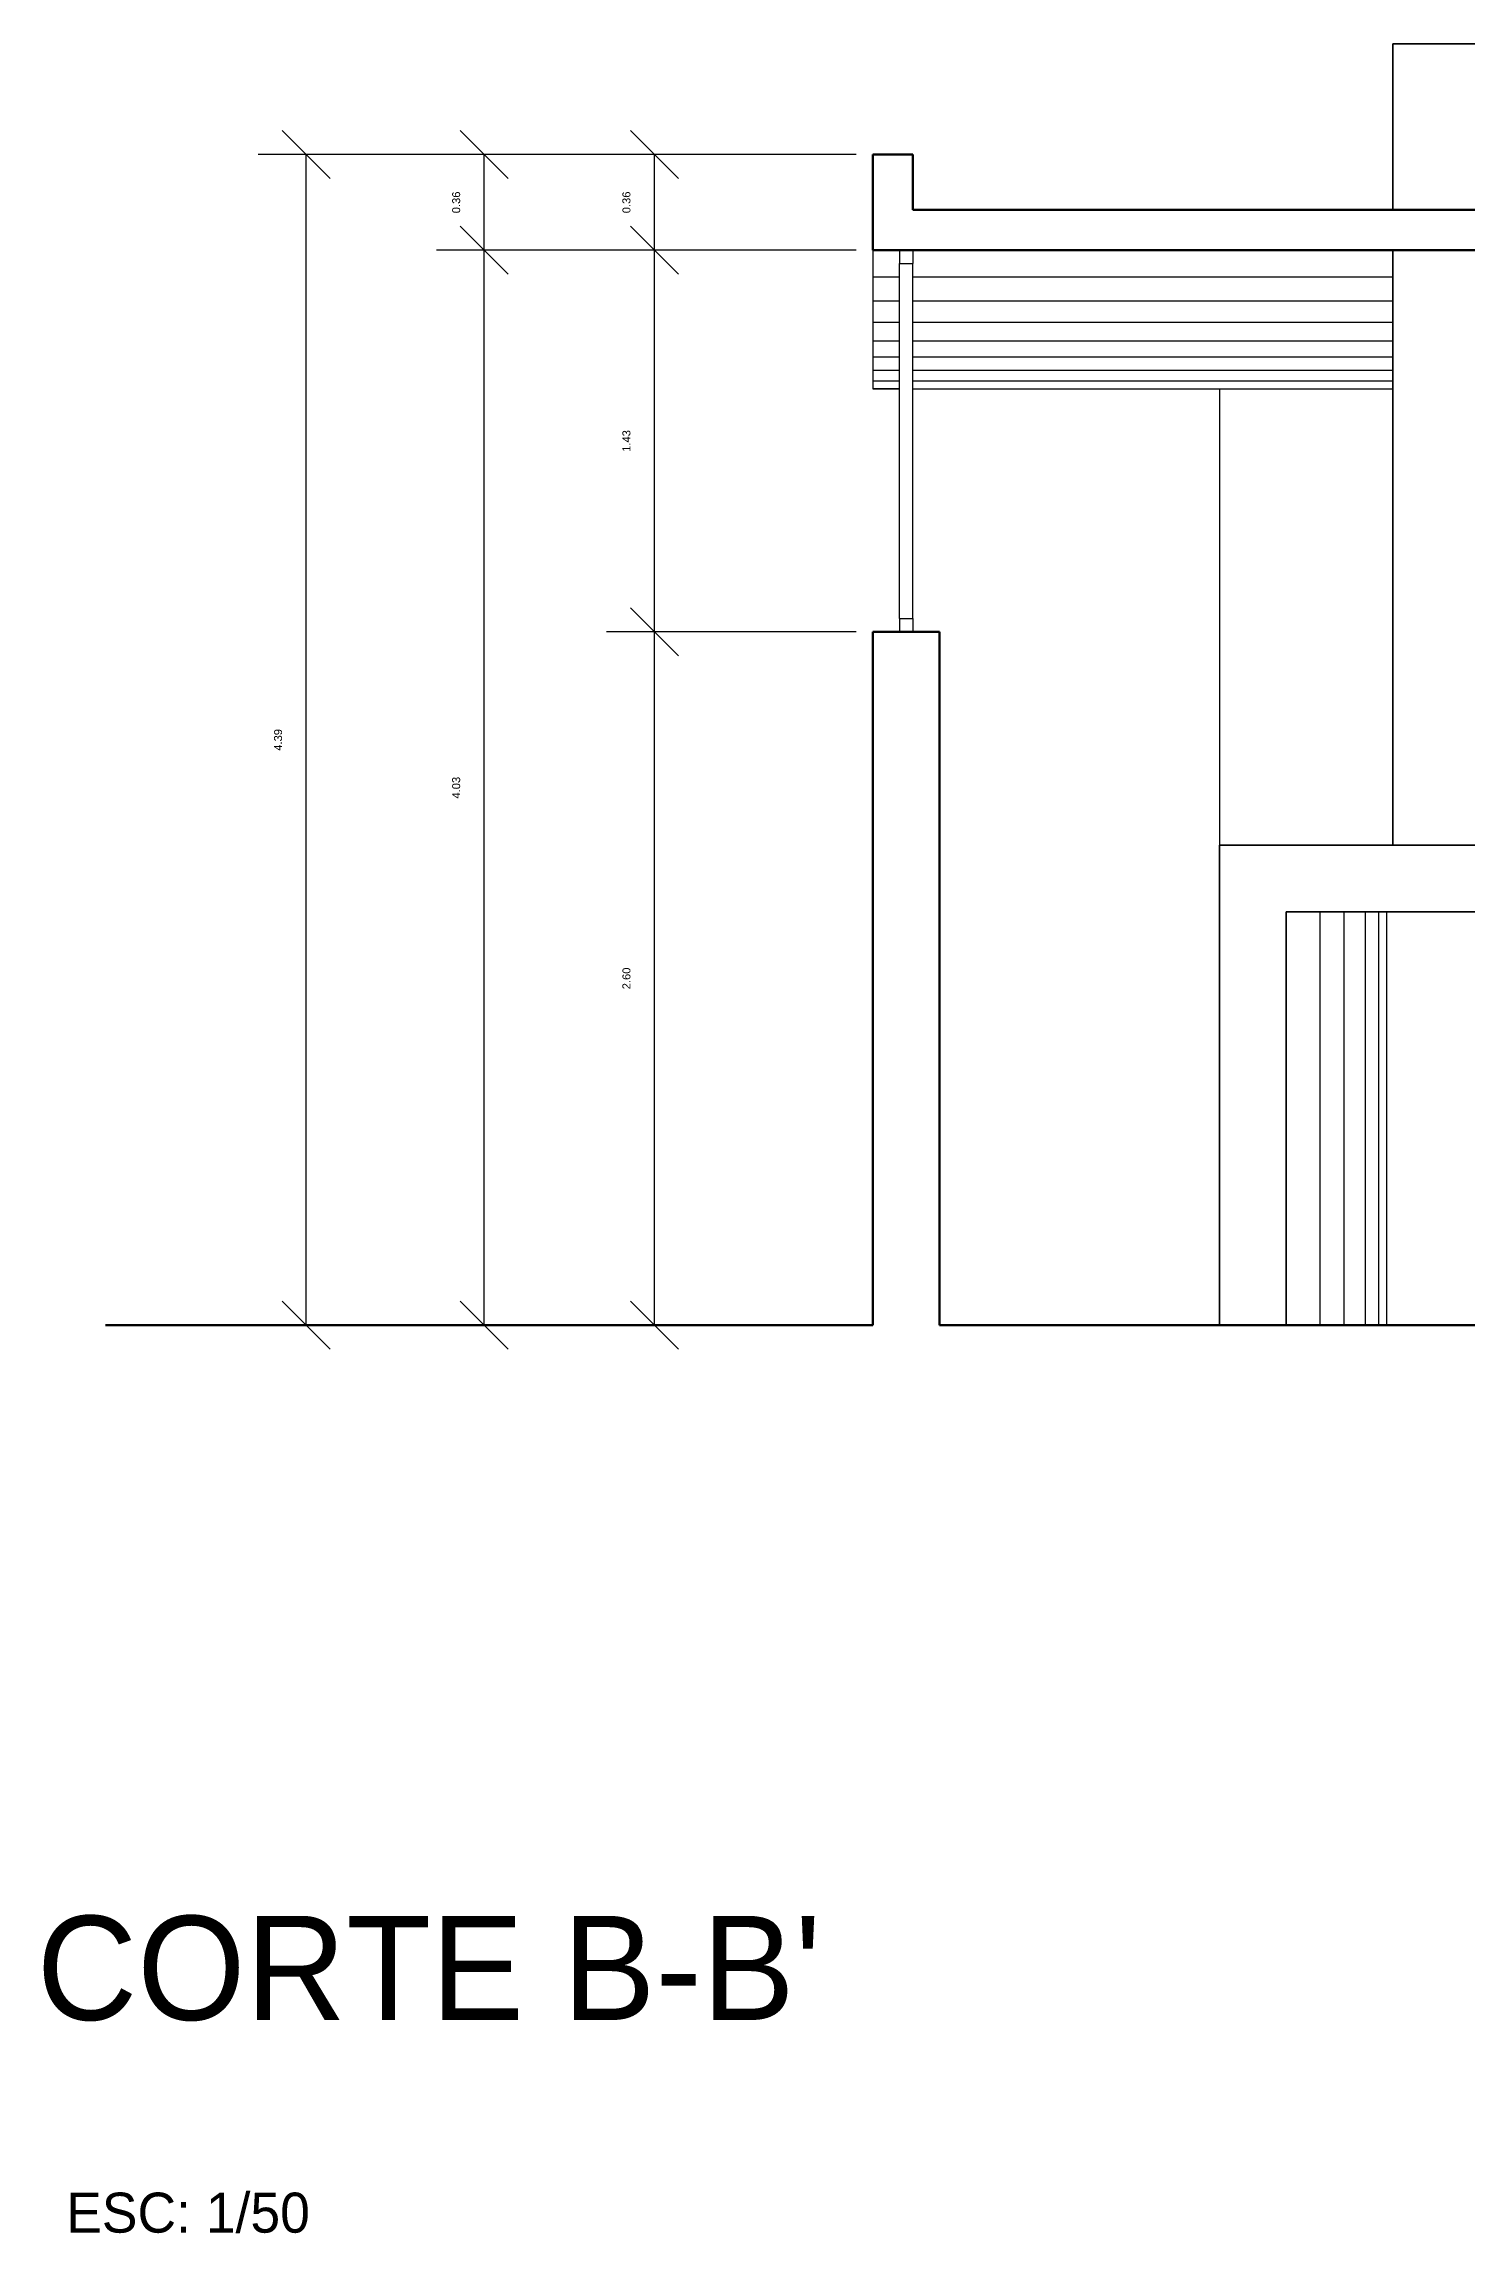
# Model space of a CAD drawing. Header units: millimetres. Extents: x 1110 to 1214, y 1038 to 1099.
# Drawn here: x 1176.72 to 1182.06, y 1039.06 to 1047.26 of the extents above; entities that cross this region are included whole.
import ezdxf

# ---------------------------------------------------------------- set-up
doc = ezdxf.new("R2010")
doc.units = ezdxf.units.MM
for name, color, linetype, lineweight in [('ELEVACIONES', 140, 'Continuous', 30), ('muros', 150, 'Continuous', 70), ('TEXTOS', 251, 'Continuous', 60)]:
    doc.layers.add(name, color=color, linetype=linetype, lineweight=lineweight)
doc.layers.add('MUEBLES', color=253, linetype='Continuous')
doc.styles.add('Annotative', font='arial.ttf')
doc.styles.get("Standard").update_dxf_attribs({"font": 'arial.ttf'})
doc.dimstyles.get("Standard").update_dxf_attribs({"dimtxt": 0.03, "dimasz": 0.18, "dimexe": 0.18, "dimexo": 0.0625, "dimgap": 0.09, "dimtad": 1, "dimtoh": 1, "dimzin": 0, "dimdsep": 46, "dimtxsty": 'Annotative', "dimblk": 'OBLIQUE', "dimcen": 0.09, "dimadec": 0, "dimazin": 0, "dimtfac": 1, "dimtofl": 0, "dimtmove": 0, "dimatfit": 3, "dimldrblk": 'OBLIQUE', "dimfxl": 1, "dimtolj": 1, "dimtzin": 0, "dimarcsym": 0})

# ---------------------------------------------------------------- blocks, each defined once
blk = doc.blocks.new('_Oblique')
at = {"color": 0, "linetype": 'ByBlock', "lineweight": -2}
blk.add_line((-0.5, -0.5), (0.5, 0.5), dxfattribs=at)
blk = doc.blocks.new('*D16')
at = {"color": 0, "lineweight": -2}
for p, q in [((1179.7714, 1045.0603), (1178.8351, 1045.0603)), ((1179.0151, 1042.4603), (1179.0151, 1045.0603)), ((1179.7714, 1042.4603), (1178.8351, 1042.4603))]:
    blk.add_line(p, q, dxfattribs=at)
at = {"layer": 'Defpoints', "color": 0}
for p in [(1179.0151, 1045.0603), (1179.8339, 1045.0603), (1179.8339, 1042.4603)]:
    blk.add_point(p, dxfattribs=at)
at = {"color": 0, "lineweight": -2, "xscale": 0.18, "yscale": 0.18, "zscale": 0.18}
for p, rotation in [((1179.0151, 1045.0603), 90), ((1179.0151, 1042.4603), 270)]:
    blk.add_blockref('_Oblique', p, dxfattribs=dict(at, rotation=rotation))
at = {"color": 0, "insert": (1178.9098, 1043.7603), "char_height": 0.03, "attachment_point": 5, "rotation": 90, "style": 'Annotative'}
blk.add_mtext('\\A1;2.60', dxfattribs=at)
blk = doc.blocks.new('*D18')
at = {"color": 0, "lineweight": -2}
for p, q in [((1179.7714, 1046.4904), (1178.8351, 1046.4904)), ((1179.0151, 1045.0603), (1179.0151, 1046.4904)), ((1179.7714, 1045.0603), (1178.8351, 1045.0603))]:
    blk.add_line(p, q, dxfattribs=at)
at = {"layer": 'Defpoints', "color": 0}
for p in [(1179.0151, 1046.4904), (1179.8339, 1046.4904), (1179.8339, 1045.0603)]:
    blk.add_point(p, dxfattribs=at)
at = {"color": 0, "lineweight": -2, "xscale": 0.18, "yscale": 0.18, "zscale": 0.18}
for p, rotation in [((1179.0151, 1046.4904), 90), ((1179.0151, 1045.0603), 270)]:
    blk.add_blockref('_Oblique', p, dxfattribs=dict(at, rotation=rotation))
at = {"color": 0, "insert": (1178.9098, 1045.7753), "char_height": 0.03, "attachment_point": 5, "rotation": 90, "style": 'Annotative'}
blk.add_mtext('\\A1;1.43', dxfattribs=at)
blk = doc.blocks.new('*D19')
at = {"color": 0, "lineweight": -2}
for p, q in [((1179.7714, 1046.8492), (1178.8351, 1046.8492)), ((1179.0151, 1046.4904), (1179.0151, 1046.8492)), ((1179.7714, 1046.4904), (1178.8351, 1046.4904))]:
    blk.add_line(p, q, dxfattribs=at)
at = {"layer": 'Defpoints', "color": 0}
for p in [(1179.0151, 1046.8492), (1179.8339, 1046.8492), (1179.8339, 1046.4904)]:
    blk.add_point(p, dxfattribs=at)
at = {"color": 0, "lineweight": -2, "xscale": 0.18, "yscale": 0.18, "zscale": 0.18}
for p, rotation in [((1179.0151, 1046.8492), 90), ((1179.0151, 1046.4904), 270)]:
    blk.add_blockref('_Oblique', p, dxfattribs=dict(at, rotation=rotation))
at = {"color": 0, "insert": (1178.9098, 1046.6698), "char_height": 0.03, "attachment_point": 5, "rotation": 90, "style": 'Annotative'}
blk.add_mtext('\\A1;0.36', dxfattribs=at)
blk = doc.blocks.new('*D20')
at = {"color": 0, "lineweight": -2}
for p, q in [((1178.9526, 1046.4904), (1178.1966, 1046.4904)), ((1178.3766, 1042.4603), (1178.3766, 1046.4904)), ((1178.9526, 1042.4603), (1178.1966, 1042.4603))]:
    blk.add_line(p, q, dxfattribs=at)
at = {"layer": 'Defpoints', "color": 0}
for p in [(1178.3766, 1046.4904), (1179.0151, 1046.4904), (1179.0151, 1042.4603)]:
    blk.add_point(p, dxfattribs=at)
at = {"color": 0, "lineweight": -2, "xscale": 0.18, "yscale": 0.18, "zscale": 0.18}
for p, rotation in [((1178.3766, 1046.4904), 90), ((1178.3766, 1042.4603), 270)]:
    blk.add_blockref('_Oblique', p, dxfattribs=dict(at, rotation=rotation))
at = {"color": 0, "insert": (1178.2712, 1044.4753), "char_height": 0.03, "attachment_point": 5, "rotation": 90, "style": 'Annotative'}
blk.add_mtext('\\A1;4.03', dxfattribs=at)
blk = doc.blocks.new('*D21')
at = {"color": 0, "lineweight": -2}
for p, q in [((1178.9526, 1046.8492), (1178.1966, 1046.8492)), ((1178.3766, 1046.4904), (1178.3766, 1046.8492)), ((1178.9526, 1046.4904), (1178.1966, 1046.4904))]:
    blk.add_line(p, q, dxfattribs=at)
at = {"layer": 'Defpoints', "color": 0}
for p in [(1178.3766, 1046.8492), (1179.0151, 1046.8492), (1179.0151, 1046.4904)]:
    blk.add_point(p, dxfattribs=at)
at = {"color": 0, "lineweight": -2, "xscale": 0.18, "yscale": 0.18, "zscale": 0.18}
for p, rotation in [((1178.3766, 1046.8492), 90), ((1178.3766, 1046.4904), 270)]:
    blk.add_blockref('_Oblique', p, dxfattribs=dict(at, rotation=rotation))
at = {"color": 0, "insert": (1178.2712, 1046.6698), "char_height": 0.03, "attachment_point": 5, "rotation": 90, "style": 'Annotative'}
blk.add_mtext('\\A1;0.36', dxfattribs=at)
blk = doc.blocks.new('*D22')
at = {"color": 0, "lineweight": -2}
for p, q in [((1178.3141, 1046.8492), (1177.5284, 1046.8492)), ((1177.7084, 1042.4603), (1177.7084, 1046.8492)), ((1178.3141, 1042.4603), (1177.5284, 1042.4603))]:
    blk.add_line(p, q, dxfattribs=at)
at = {"layer": 'Defpoints', "color": 0}
for p in [(1177.7084, 1046.8492), (1178.3766, 1046.8492), (1178.3766, 1042.4603)]:
    blk.add_point(p, dxfattribs=at)
at = {"color": 0, "lineweight": -2, "xscale": 0.18, "yscale": 0.18, "zscale": 0.18}
for p, rotation in [((1177.7084, 1046.8492), 90), ((1177.7084, 1042.4603), 270)]:
    blk.add_blockref('_Oblique', p, dxfattribs=dict(at, rotation=rotation))
at = {"color": 0, "insert": (1177.6031, 1044.6547), "char_height": 0.03, "attachment_point": 5, "rotation": 90, "style": 'Annotative'}
blk.add_mtext('\\A1;4.39', dxfattribs=at)

msp = doc.modelspace()

# ---------------------------------------------------------------- linework, layer by layer
at = {"color": 0}
for p, q in [((1179.8339, 1046.4904), (1179.8339, 1045.9703)), ((1179.9339, 1045.9703), (1179.8339, 1045.9703)), ((1179.9839, 1045.9703), (1181.7839, 1045.9703)), ((1181.1339, 1045.9703), (1181.1339, 1044.2603))]:
    msp.add_line(p, q, dxfattribs=at)
at = {"color": 1, "lineweight": 30}
for p, q in [((1179.9339, 1046.4904), (1179.9339, 1046.4404)), ((1179.9839, 1046.4904), (1179.9839, 1046.4404)), ((1179.9339, 1046.4404), (1179.9839, 1046.4404)), ((1179.9339, 1045.1103), (1179.9839, 1045.1103)), ((1179.9339, 1045.1103), (1179.9339, 1045.0603)), ((1179.9839, 1045.1103), (1179.9839, 1045.0603))]:
    msp.add_line(p, q, dxfattribs=at)
at = {"color": 1}
for p, q in [((1179.8339, 1046.3904), (1179.9339, 1046.3904)), ((1179.9839, 1046.3904), (1181.7839, 1046.3904)), ((1179.8339, 1046.3004), (1179.9339, 1046.3004)), ((1179.9839, 1046.3004), (1181.7839, 1046.3004)), ((1179.8339, 1046.2203), (1179.9339, 1046.2203)), ((1179.9839, 1046.2203), (1181.7839, 1046.2203)), ((1179.8339, 1046.1503), (1179.9339, 1046.1503)), ((1179.9839, 1046.1503), (1181.7839, 1046.1503)), ((1179.8339, 1046.0903), (1179.9339, 1046.0903)), ((1179.8339, 1046.0403), (1179.9339, 1046.0403)), ((1179.9839, 1046.0903), (1181.7839, 1046.0903)), ((1179.9839, 1046.0403), (1181.7839, 1046.0403)), ((1179.8339, 1046.0003), (1179.9339, 1046.0003)), ((1179.8339, 1045.9703), (1179.9339, 1045.9703)), ((1179.9839, 1046.0003), (1181.7839, 1046.0003)), ((1179.9839, 1045.9703), (1181.7839, 1045.9703))]:
    msp.add_line(p, q, dxfattribs=at)
at = {"color": 4}
for p, q in [((1179.9339, 1045.1103), (1179.9339, 1046.4404)), ((1179.9839, 1045.1103), (1179.9839, 1046.4404))]:
    msp.add_line(p, q, dxfattribs=at)
at = {"lineweight": 100}
for p, q in [((1176.9557, 1042.4603), (1179.8339, 1042.4603)), ((1180.0839, 1042.4603), (1186.0839, 1042.4603))]:
    msp.add_line(p, q, dxfattribs=at)
at = {"layer": 'ELEVACIONES', "lineweight": 35}
for p, q in [((1181.7839, 1047.2645), (1181.7839, 1046.6416)), ((1181.7839, 1047.2645), (1182.1839, 1047.2645)), ((1181.7839, 1046.4904), (1181.7839, 1044.2603)), ((1181.1339, 1044.2603), (1182.8339, 1044.2603)), ((1181.1339, 1044.2603), (1181.1339, 1042.4603)), ((1181.3839, 1044.0103), (1181.3839, 1042.4603)), ((1181.3839, 1044.0103), (1182.5839, 1044.0103))]:
    msp.add_line(p, q, dxfattribs=at)
at = {"layer": 'MUEBLES'}
for p, q in [((1181.5099, 1044.0103), (1181.5099, 1042.4603)), ((1181.5999, 1044.0103), (1181.5999, 1042.4603)), ((1181.6799, 1044.0103), (1181.6799, 1042.4603)), ((1181.7299, 1044.0103), (1181.7299, 1042.4603)), ((1181.7599, 1044.0103), (1181.7599, 1042.4603))]:
    msp.add_line(p, q, dxfattribs=at)
at = {"layer": 'muros', "color": 5}
for p, q in [((1179.8339, 1046.8492), (1179.8339, 1046.4904)), ((1179.8339, 1046.8492), (1179.9839, 1046.8492)), ((1179.9839, 1046.8492), (1179.9839, 1046.6416)), ((1179.9839, 1046.6416), (1186.1839, 1046.6416)), ((1179.8339, 1046.4904), (1186.3339, 1046.4904)), ((1179.8339, 1045.0603), (1180.0839, 1045.0603)), ((1179.8339, 1045.0603), (1179.8339, 1042.4603)), ((1180.0839, 1045.0603), (1180.0839, 1042.4603))]:
    msp.add_line(p, q, dxfattribs=at)

# ---------------------------------------------------------------- texts
at = {"layer": 'TEXTOS', "lineweight": 25, "ltscale": 0.75, "attachment_point": 1}
for s, insert, char_height, width in [("{\\fBankGothic Lt BT|b0|i0|c0|p34;CORTE B-B'}", (1176.6976, 1040.2457), 0.390476, 8.080686), ('{\\fBankGothic Lt BT|b0|i0|c0|p34;ESC: 1/50}', (1176.8081, 1039.2079), 0.15, 4.607301)]:
    msp.add_mtext(s, dxfattribs=dict(at, insert=insert, char_height=char_height, width=width))

# ---------------------------------------------------------------- dimensions: what is measured, and where the dimension line sits
at = {"color": 0}
for base, p1, p2, picture, middle in [((1177.7084, 1046.8492), (1178.3766, 1042.4603), (1178.3766, 1046.8492), '*D22', (1177.6031, 1044.6547)), ((1178.3766, 1046.4904), (1179.0151, 1042.4603), (1179.0151, 1046.4904), '*D20', (1178.2712, 1044.4753)), ((1179.0151, 1045.0603), (1179.8339, 1042.4603), (1179.8339, 1045.0603), '*D16', (1178.9098, 1043.7603))]:
    dim = msp.add_linear_dim(base=base, p1=p1, p2=p2, angle=90, dimstyle='Standard', dxfattribs=at)
    dim.commit()
    dim.dimension.update_dxf_attribs({"geometry": picture, "text_midpoint": middle})
for base, p1, p2, picture, middle in [((1178.3766, 1046.8492), (1179.0151, 1046.4904), (1179.0151, 1046.8492), '*D21', (1178.2712, 1046.6698)), ((1179.0151, 1046.8492), (1179.8339, 1046.4904), (1179.8339, 1046.8492), '*D19', (1178.9098, 1046.6698)), ((1179.0151, 1046.4904), (1179.8339, 1045.0603), (1179.8339, 1046.4904), '*D18', (1178.9098, 1045.7753))]:
    dim = msp.add_linear_dim(base=base, p1=p1, p2=p2, angle=90, dimstyle='Standard', override={"dimtmove": 1}, dxfattribs=at)
    dim.commit()
    dim.dimension.update_dxf_attribs({"geometry": picture, "text_midpoint": middle})

doc.saveas('drawing.dxf')
